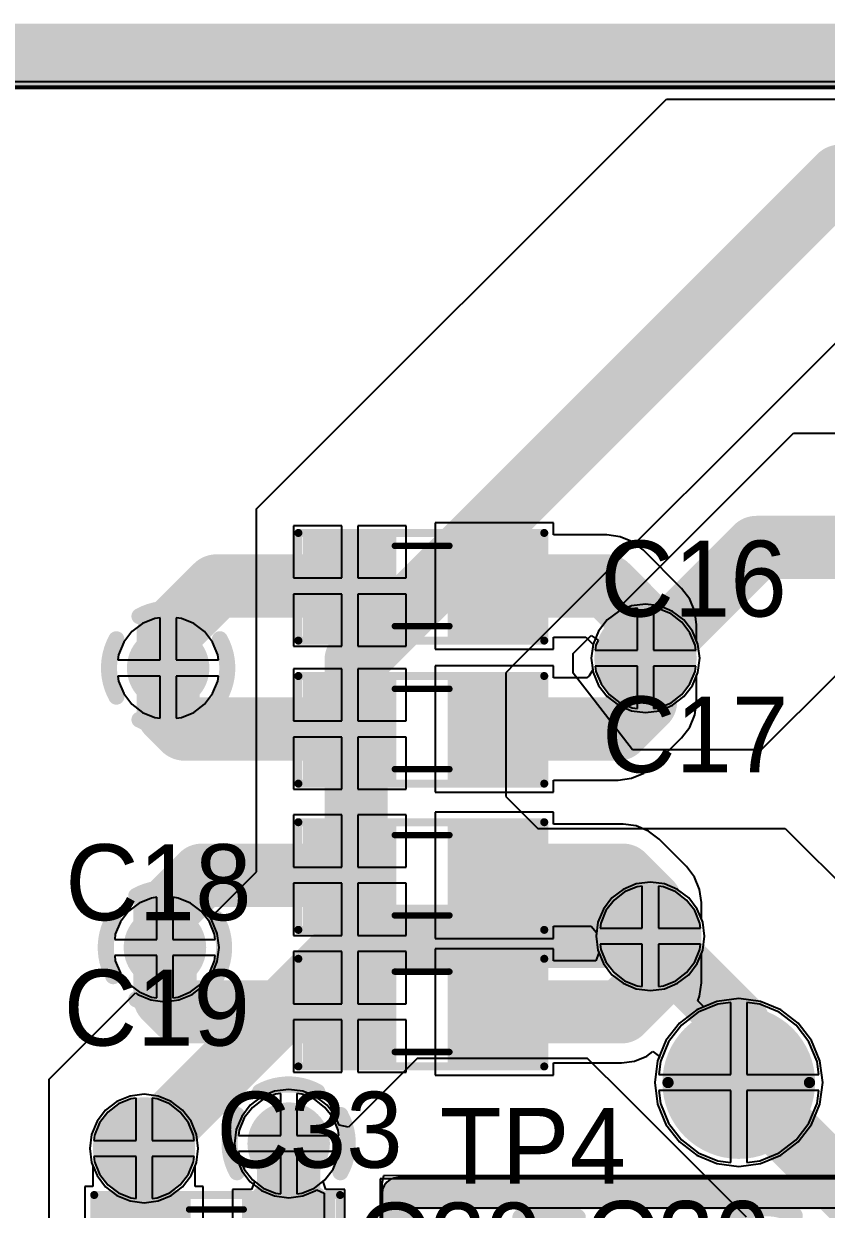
# Model space of a CAD drawing. Header units: millimetres. Extents: x -51 to 108, y 36 to 112.
# Drawn here: x 47.1 to 59.78, y 73.13 to 91.87 of the extents above; entities that cross this region are included whole.
import ezdxf

# ---------------------------------------------------------------- set-up
doc = ezdxf.new("R2010")
doc.units = ezdxf.units.MM
for name, color, linetype in [('BottomLayer', 5, 'Continuous'), ('BottomSolder', 6, 'Continuous'), ('InternalPlane1', 76, 'Continuous'), ('MidLayer1', 16, 'Continuous'), ('PadHoleLayer', 156, 'Continuous'), ('TopLayer', 1, 'Continuous'), ('TopOverlay', 2, 'Continuous'), ('TopSolder', 216, 'Continuous'), ('ViaHoleLayer', 16, 'Continuous')]:
    doc.layers.add(name, color=color, linetype=linetype)

# ---------------------------------------------------------------- blocks, each defined once
blk = doc.blocks.new('SM_0805_16')
at = {"layer": 'TopLayer'}
for points in [[(-1.778, -0.6985), (-0.508, -0.6985), (-1.778, 0.6985), (-0.508, 0.6985)], [(0.508, -0.6985), (1.778, -0.6985), (0.508, 0.6985), (1.778, 0.6985)]]:
    blk.add_solid(points, dxfattribs=at)
at = {"layer": 'TopOverlay'}
for points, const_width in [([(-1.9558, 0.8382), (1.9304, 0.8382)], 0.127), ([(-1.9558, -0.8636), (-1.9558, 0.8382)], 0.127), ([(1.9304, -0.8636), (1.9304, 0.8382)], 0.127), ([(-0.4318, 0.635), (0.4318, 0.635)], 0.1016), ([(-0.4318, -0.635), (0.4318, -0.635)], 0.1016), ([(-1.9558, -0.8636), (1.9304, -0.8636)], 0.127)]:
    blk.add_lwpolyline(points, dxfattribs=dict(at, const_width=const_width))
for points, const_width in [([(-1.98755, 0.8382, 1), (-1.92405, 0.8382, 1)], 0.0635), ([(-1.98755, 0.8382, 1), (-1.92405, 0.8382, 1)], 0.0635), ([(1.89865, 0.8382, 1), (1.96215, 0.8382, 1)], 0.0635), ([(1.89865, 0.8382, 1), (1.96215, 0.8382, 1)], 0.0635), ([(-0.4572, 0.635, 1), (-0.4064, 0.635, 1)], 0.0508), ([(0.4064, 0.635, 1), (0.4572, 0.635, 1)], 0.0508), ([(-0.4572, -0.635, 1), (-0.4064, -0.635, 1)], 0.0508), ([(0.4064, -0.635, 1), (0.4572, -0.635, 1)], 0.0508), ([(-1.98755, -0.8636, 1), (-1.92405, -0.8636, 1)], 0.0635), ([(-1.98755, -0.8636, 1), (-1.92405, -0.8636, 1)], 0.0635), ([(1.89865, -0.8636, 1), (1.96215, -0.8636, 1)], 0.0635), ([(1.89865, -0.8636, 1), (1.96215, -0.8636, 1)], 0.0635)]:
    blk.add_lwpolyline(points, format="xyb", close=True, dxfattribs=dict(at, const_width=const_width))
at = {"layer": 'TopSolder'}
for points in [[(-1.8796, -0.8001), (-0.4064, -0.8001), (-1.8796, 0.8001), (-0.4064, 0.8001)], [(0.4064, -0.8001), (1.8796, -0.8001), (0.4064, 0.8001), (1.8796, 0.8001)]]:
    blk.add_solid(points, dxfattribs=at)
blk = doc.blocks.new('SM_0805_17')
at = {"layer": 'TopLayer'}
for points in [[(-1.778, -0.6985), (-0.508, -0.6985), (-1.778, 0.6985), (-0.508, 0.6985)], [(0.508, -0.6985), (1.778, -0.6985), (0.508, 0.6985), (1.778, 0.6985)]]:
    blk.add_solid(points, dxfattribs=at)
at = {"layer": 'TopOverlay'}
for points, const_width in [([(-1.9558, 0.8382), (1.9304, 0.8382)], 0.127), ([(-1.9558, -0.8636), (-1.9558, 0.8382)], 0.127), ([(1.9304, -0.8636), (1.9304, 0.8382)], 0.127), ([(-0.4318, 0.635), (0.4318, 0.635)], 0.1016), ([(-0.4318, -0.635), (0.4318, -0.635)], 0.1016), ([(-1.9558, -0.8636), (1.9304, -0.8636)], 0.127)]:
    blk.add_lwpolyline(points, dxfattribs=dict(at, const_width=const_width))
for points, const_width in [([(-1.98755, 0.8382, 1), (-1.92405, 0.8382, 1)], 0.0635), ([(-1.98755, 0.8382, 1), (-1.92405, 0.8382, 1)], 0.0635), ([(1.89865, 0.8382, 1), (1.96215, 0.8382, 1)], 0.0635), ([(1.89865, 0.8382, 1), (1.96215, 0.8382, 1)], 0.0635), ([(-0.4572, 0.635, 1), (-0.4064, 0.635, 1)], 0.0508), ([(0.4064, 0.635, 1), (0.4572, 0.635, 1)], 0.0508), ([(-0.4572, -0.635, 1), (-0.4064, -0.635, 1)], 0.0508), ([(0.4064, -0.635, 1), (0.4572, -0.635, 1)], 0.0508), ([(-1.98755, -0.8636, 1), (-1.92405, -0.8636, 1)], 0.0635), ([(-1.98755, -0.8636, 1), (-1.92405, -0.8636, 1)], 0.0635), ([(1.89865, -0.8636, 1), (1.96215, -0.8636, 1)], 0.0635), ([(1.89865, -0.8636, 1), (1.96215, -0.8636, 1)], 0.0635)]:
    blk.add_lwpolyline(points, format="xyb", close=True, dxfattribs=dict(at, const_width=const_width))
at = {"layer": 'TopSolder'}
for points in [[(-1.8796, -0.8001), (-0.4064, -0.8001), (-1.8796, 0.8001), (-0.4064, 0.8001)], [(0.4064, -0.8001), (1.8796, -0.8001), (0.4064, 0.8001), (1.8796, 0.8001)]]:
    blk.add_solid(points, dxfattribs=at)
blk = doc.blocks.new('SM_0805_18')
at = {"layer": 'TopLayer'}
for points in [[(-1.778, -0.6985), (-0.508, -0.6985), (-1.778, 0.6985), (-0.508, 0.6985)], [(0.508, -0.6985), (1.778, -0.6985), (0.508, 0.6985), (1.778, 0.6985)]]:
    blk.add_solid(points, dxfattribs=at)
at = {"layer": 'TopOverlay'}
for points, const_width in [([(-1.9558, 0.8382), (1.9304, 0.8382)], 0.127), ([(-1.9558, -0.8636), (-1.9558, 0.8382)], 0.127), ([(1.9304, -0.8636), (1.9304, 0.8382)], 0.127), ([(-0.4318, 0.635), (0.4318, 0.635)], 0.1016), ([(-0.4318, -0.635), (0.4318, -0.635)], 0.1016), ([(-1.9558, -0.8636), (1.9304, -0.8636)], 0.127)]:
    blk.add_lwpolyline(points, dxfattribs=dict(at, const_width=const_width))
for points, const_width in [([(-1.98755, 0.8382, 1), (-1.92405, 0.8382, 1)], 0.0635), ([(-1.98755, 0.8382, 1), (-1.92405, 0.8382, 1)], 0.0635), ([(1.89865, 0.8382, 1), (1.96215, 0.8382, 1)], 0.0635), ([(1.89865, 0.8382, 1), (1.96215, 0.8382, 1)], 0.0635), ([(-0.4572, 0.635, 1), (-0.4064, 0.635, 1)], 0.0508), ([(0.4064, 0.635, 1), (0.4572, 0.635, 1)], 0.0508), ([(-0.4572, -0.635, 1), (-0.4064, -0.635, 1)], 0.0508), ([(0.4064, -0.635, 1), (0.4572, -0.635, 1)], 0.0508), ([(-1.98755, -0.8636, 1), (-1.92405, -0.8636, 1)], 0.0635), ([(-1.98755, -0.8636, 1), (-1.92405, -0.8636, 1)], 0.0635), ([(1.89865, -0.8636, 1), (1.96215, -0.8636, 1)], 0.0635), ([(1.89865, -0.8636, 1), (1.96215, -0.8636, 1)], 0.0635)]:
    blk.add_lwpolyline(points, format="xyb", close=True, dxfattribs=dict(at, const_width=const_width))
at = {"layer": 'TopSolder'}
for points in [[(-1.8796, -0.8001), (-0.4064, -0.8001), (-1.8796, 0.8001), (-0.4064, 0.8001)], [(0.4064, -0.8001), (1.8796, -0.8001), (0.4064, 0.8001), (1.8796, 0.8001)]]:
    blk.add_solid(points, dxfattribs=at)
blk = doc.blocks.new('SM_0805_19')
at = {"layer": 'TopLayer'}
for points in [[(-1.778, -0.6985), (-0.508, -0.6985), (-1.778, 0.6985), (-0.508, 0.6985)], [(0.508, -0.6985), (1.778, -0.6985), (0.508, 0.6985), (1.778, 0.6985)]]:
    blk.add_solid(points, dxfattribs=at)
at = {"layer": 'TopOverlay'}
for points, const_width in [([(-1.9558, 0.8382), (1.9304, 0.8382)], 0.127), ([(-1.9558, -0.8636), (-1.9558, 0.8382)], 0.127), ([(1.9304, -0.8636), (1.9304, 0.8382)], 0.127), ([(-0.4318, 0.635), (0.4318, 0.635)], 0.1016), ([(-0.4318, -0.635), (0.4318, -0.635)], 0.1016), ([(-1.9558, -0.8636), (1.9304, -0.8636)], 0.127)]:
    blk.add_lwpolyline(points, dxfattribs=dict(at, const_width=const_width))
for points, const_width in [([(-1.98755, 0.8382, 1), (-1.92405, 0.8382, 1)], 0.0635), ([(-1.98755, 0.8382, 1), (-1.92405, 0.8382, 1)], 0.0635), ([(1.89865, 0.8382, 1), (1.96215, 0.8382, 1)], 0.0635), ([(1.89865, 0.8382, 1), (1.96215, 0.8382, 1)], 0.0635), ([(-0.4572, 0.635, 1), (-0.4064, 0.635, 1)], 0.0508), ([(0.4064, 0.635, 1), (0.4572, 0.635, 1)], 0.0508), ([(-0.4572, -0.635, 1), (-0.4064, -0.635, 1)], 0.0508), ([(0.4064, -0.635, 1), (0.4572, -0.635, 1)], 0.0508), ([(-1.98755, -0.8636, 1), (-1.92405, -0.8636, 1)], 0.0635), ([(-1.98755, -0.8636, 1), (-1.92405, -0.8636, 1)], 0.0635), ([(1.89865, -0.8636, 1), (1.96215, -0.8636, 1)], 0.0635), ([(1.89865, -0.8636, 1), (1.96215, -0.8636, 1)], 0.0635)]:
    blk.add_lwpolyline(points, format="xyb", close=True, dxfattribs=dict(at, const_width=const_width))
at = {"layer": 'TopSolder'}
for points in [[(-1.8796, -0.8001), (-0.4064, -0.8001), (-1.8796, 0.8001), (-0.4064, 0.8001)], [(0.4064, -0.8001), (1.8796, -0.8001), (0.4064, 0.8001), (1.8796, 0.8001)]]:
    blk.add_solid(points, dxfattribs=at)
blk = doc.blocks.new('SM_0805_33')
at = {"layer": 'TopLayer'}
for points in [[(-1.778, -0.6985), (-0.508, -0.6985), (-1.778, 0.6985), (-0.508, 0.6985)], [(0.508, -0.6985), (1.778, -0.6985), (0.508, 0.6985), (1.778, 0.6985)]]:
    blk.add_solid(points, dxfattribs=at)
at = {"layer": 'TopOverlay'}
for points, const_width in [([(1.9304, 0.8382), (-1.9558, 0.8382)], 0.127), ([(-1.9558, 0.8382), (-1.9558, -0.8636)], 0.127), ([(1.9304, 0.8382), (1.9304, -0.8636)], 0.127), ([(0.4318, 0.635), (-0.4318, 0.635)], 0.1016), ([(0.4318, -0.635), (-0.4318, -0.635)], 0.1016), ([(1.9304, -0.8636), (-1.9558, -0.8636)], 0.127)]:
    blk.add_lwpolyline(points, dxfattribs=dict(at, const_width=const_width))
for points, const_width in [([(-1.98755, 0.8382, 1), (-1.92405, 0.8382, 1)], 0.0635), ([(-1.98755, 0.8382, 1), (-1.92405, 0.8382, 1)], 0.0635), ([(1.89865, 0.8382, 1), (1.96215, 0.8382, 1)], 0.0635), ([(1.89865, 0.8382, 1), (1.96215, 0.8382, 1)], 0.0635), ([(-0.4572, 0.635, 1), (-0.4064, 0.635, 1)], 0.0508), ([(0.4064, 0.635, 1), (0.4572, 0.635, 1)], 0.0508), ([(-0.4572, -0.635, 1), (-0.4064, -0.635, 1)], 0.0508), ([(0.4064, -0.635, 1), (0.4572, -0.635, 1)], 0.0508), ([(-1.98755, -0.8636, 1), (-1.92405, -0.8636, 1)], 0.0635), ([(-1.98755, -0.8636, 1), (-1.92405, -0.8636, 1)], 0.0635), ([(1.89865, -0.8636, 1), (1.96215, -0.8636, 1)], 0.0635), ([(1.89865, -0.8636, 1), (1.96215, -0.8636, 1)], 0.0635)]:
    blk.add_lwpolyline(points, format="xyb", close=True, dxfattribs=dict(at, const_width=const_width))
at = {"layer": 'TopSolder'}
for points in [[(-1.8796, -0.8001), (-0.4064, -0.8001), (-1.8796, 0.8001), (-0.4064, 0.8001)], [(0.4064, -0.8001), (1.8796, -0.8001), (0.4064, 0.8001), (1.8796, 0.8001)]]:
    blk.add_solid(points, dxfattribs=at)
blk = doc.blocks.new('TP1_97')
at = {"layer": 'BottomLayer', "const_width": 1.016}
blk.add_lwpolyline([(-0.508, 0, 1), (0.508, 0, 1)], format="xyb", close=True, dxfattribs=at)
at = {"layer": 'BottomSolder', "const_width": 1.118}
blk.add_lwpolyline([(-0.559, 0, 1), (0.559, 0, 1)], format="xyb", close=True, dxfattribs=at)
at = {"layer": 'InternalPlane1', "const_width": 0.952}
blk.add_lwpolyline([(-0.476, 0, 1), (0.476, 0, 1)], format="xyb", close=True, dxfattribs=at)
at = {"layer": 'MidLayer1', "const_width": 1.016}
blk.add_lwpolyline([(-0.508, 0, 1), (0.508, 0, 1)], format="xyb", close=True, dxfattribs=at)
at = {"layer": 'PadHoleLayer', "const_width": 0.445}
blk.add_lwpolyline([(-0.222, 0, 1), (0.222, 0, 1)], format="xyb", close=True, dxfattribs=at)
at = {"layer": 'TopLayer', "const_width": 1.016}
blk.add_lwpolyline([(-0.508, 0, 1), (0.508, 0, 1)], format="xyb", close=True, dxfattribs=at)
at = {"layer": 'TopOverlay'}
for points, const_width in [([(1.118, 0, 1), (-1.118, 0, 1)], 0.178), ([(-1.162, 0, 1), (-1.073, 0, 1)], 0.0889), ([(1.073, 0, 1), (1.162, 0, 1)], 0.0889)]:
    blk.add_lwpolyline(points, format="xyb", close=True, dxfattribs=dict(at, const_width=const_width))
at = {"layer": 'TopSolder', "const_width": 1.118}
blk.add_lwpolyline([(-0.559, 0, 1), (0.559, 0, 1)], format="xyb", close=True, dxfattribs=at)

msp = doc.modelspace()

# ---------------------------------------------------------------- linework, layer by layer
at = {"layer": 'BottomLayer'}
for p, q in [((41.363, 90.957), (103.77, 90.957)), ((56.7, 82.667), (56.493, 82.581)), ((56.921, 82.696), (56.7, 82.667)), ((57.143, 82.667), (56.921, 82.696)), ((57.35, 82.581), (57.143, 82.667)), ((49.168, 82.47), (48.972, 82.389)), ((49.251, 82.481), (49.168, 82.47)), ((49.251, 81.813), (49.251, 82.481)), ((49.587, 82.47), (49.505, 82.481)), ((49.505, 82.481), (49.505, 81.813)), ((49.783, 82.389), (49.587, 82.47)), ((56.493, 82.581), (56.315, 82.445)), ((57.528, 82.445), (57.35, 82.581)), ((48.972, 82.389), (48.804, 82.26)), ((49.951, 82.26), (49.783, 82.389)), ((56.315, 82.445), (56.179, 82.267)), ((57.664, 82.267), (57.528, 82.445)), ((48.675, 82.092), (48.594, 81.896)), ((48.804, 82.26), (48.675, 82.092)), ((50.08, 82.092), (49.951, 82.26)), ((50.161, 81.896), (50.08, 82.092)), ((56.179, 82.267), (56.093, 82.061)), ((57.75, 82.061), (57.664, 82.267)), ((48.594, 81.896), (48.583, 81.813)), ((50.172, 81.813), (50.161, 81.896)), ((56.093, 82.061), (56.064, 81.839)), ((57.779, 81.839), (57.75, 82.061)), ((48.583, 81.813), (49.251, 81.813)), ((49.505, 81.813), (50.172, 81.813)), ((56.064, 81.839), (56.093, 81.617)), ((57.75, 81.617), (57.779, 81.839)), ((49.251, 81.559), (48.583, 81.559)), ((48.583, 81.559), (48.594, 81.477)), ((49.251, 80.892), (49.251, 81.559)), ((50.172, 81.559), (49.505, 81.559)), ((49.505, 81.559), (49.505, 80.892)), ((50.161, 81.477), (50.172, 81.559)), ((56.093, 81.617), (56.179, 81.41)), ((57.664, 81.41), (57.75, 81.617)), ((48.594, 81.477), (48.675, 81.281)), ((50.08, 81.281), (50.161, 81.477)), ((56.179, 81.41), (56.315, 81.233)), ((57.528, 81.233), (57.664, 81.41)), ((48.675, 81.281), (48.804, 81.113)), ((49.951, 81.113), (50.08, 81.281)), ((56.315, 81.233), (56.493, 81.096)), ((57.35, 81.096), (57.528, 81.233)), ((48.804, 81.113), (48.972, 80.984)), ((48.972, 80.984), (49.168, 80.903)), ((49.587, 80.903), (49.783, 80.984)), ((49.783, 80.984), (49.951, 81.113)), ((56.493, 81.096), (56.7, 81.011)), ((56.7, 81.011), (56.921, 80.981)), ((56.921, 80.981), (57.143, 81.011)), ((57.143, 81.011), (57.35, 81.096)), ((49.168, 80.903), (49.251, 80.892)), ((49.505, 80.892), (49.587, 80.903)), ((56.569, 78.187), (56.391, 78.051)), ((56.776, 78.273), (56.569, 78.187)), ((56.998, 78.302), (56.776, 78.273)), ((57.219, 78.273), (56.998, 78.302)), ((57.426, 78.187), (57.219, 78.273)), ((57.604, 78.051), (57.426, 78.187)), ((48.921, 77.969), (48.753, 77.84)), ((49.117, 78.05), (48.921, 77.969)), ((49.2, 78.061), (49.117, 78.05)), ((49.2, 77.394), (49.2, 78.061)), ((49.537, 78.05), (49.454, 78.061)), ((49.454, 78.061), (49.454, 77.394)), ((49.732, 77.969), (49.537, 78.05)), ((49.9, 77.84), (49.732, 77.969)), ((56.391, 78.051), (56.255, 77.873)), ((57.74, 77.873), (57.604, 78.051)), ((48.753, 77.84), (48.625, 77.672)), ((50.029, 77.672), (49.9, 77.84)), ((56.255, 77.873), (56.169, 77.666)), ((57.826, 77.666), (57.74, 77.873)), ((48.625, 77.672), (48.543, 77.477)), ((50.11, 77.477), (50.029, 77.672)), ((56.169, 77.666), (56.14, 77.445)), ((57.855, 77.445), (57.826, 77.666)), ((48.543, 77.477), (48.533, 77.394)), ((50.121, 77.394), (50.11, 77.477)), ((56.14, 77.445), (56.169, 77.223)), ((57.826, 77.223), (57.855, 77.445)), ((48.533, 77.394), (49.2, 77.394)), ((49.454, 77.394), (50.121, 77.394)), ((56.169, 77.223), (56.255, 77.016)), ((57.74, 77.016), (57.826, 77.223)), ((49.2, 77.14), (48.533, 77.14)), ((48.533, 77.14), (48.543, 77.057)), ((48.543, 77.057), (48.625, 76.861)), ((49.2, 76.473), (49.2, 77.14)), ((50.121, 77.14), (49.454, 77.14)), ((49.454, 77.14), (49.454, 76.473)), ((50.029, 76.861), (50.11, 77.057)), ((50.11, 77.057), (50.121, 77.14)), ((48.625, 76.861), (48.753, 76.693)), ((49.9, 76.693), (50.029, 76.861)), ((56.255, 77.016), (56.391, 76.838)), ((56.391, 76.838), (56.569, 76.702)), ((57.426, 76.702), (57.604, 76.838)), ((57.604, 76.838), (57.74, 77.016)), ((48.753, 76.693), (48.921, 76.565)), ((49.732, 76.565), (49.9, 76.693)), ((56.569, 76.702), (56.776, 76.616)), ((57.219, 76.616), (57.426, 76.702)), ((48.921, 76.565), (49.117, 76.483)), ((49.117, 76.483), (49.2, 76.473)), ((49.454, 76.473), (49.537, 76.483)), ((49.537, 76.483), (49.732, 76.565)), ((56.776, 76.616), (56.998, 76.587)), ((56.998, 76.587), (57.219, 76.616)), ((58.395, 76.461), (58.051, 76.415)), ((58.738, 76.415), (58.395, 76.461)), ((57.731, 76.283), (57.456, 76.072)), ((58.051, 76.415), (57.731, 76.283)), ((59.058, 76.283), (58.738, 76.415)), ((59.333, 76.072), (59.058, 76.283)), ((57.456, 76.072), (57.245, 75.797)), ((59.544, 75.797), (59.333, 76.072)), ((57.245, 75.797), (57.112, 75.477)), ((59.677, 75.477), (59.544, 75.797)), ((57.112, 75.477), (57.067, 75.133)), ((59.722, 75.133), (59.677, 75.477)), ((51.156, 74.962), (51.073, 74.951)), ((51.156, 74.295), (51.156, 74.962)), ((51.492, 74.951), (51.41, 74.962)), ((51.41, 74.962), (51.41, 74.295)), ((57.067, 75.133), (57.112, 74.79)), ((59.677, 74.79), (59.722, 75.133)), ((48.568, 74.834), (48.39, 74.698)), ((48.775, 74.92), (48.568, 74.834)), ((48.997, 74.949), (48.775, 74.92)), ((49.218, 74.92), (48.997, 74.949)), ((49.425, 74.834), (49.218, 74.92)), ((49.603, 74.698), (49.425, 74.834)), ((50.877, 74.87), (50.709, 74.741)), ((51.073, 74.951), (50.877, 74.87)), ((51.688, 74.87), (51.492, 74.951)), ((51.856, 74.741), (51.688, 74.87)), ((57.112, 74.79), (57.245, 74.47)), ((59.544, 74.47), (59.677, 74.79)), ((48.39, 74.698), (48.254, 74.52)), ((49.739, 74.52), (49.603, 74.698)), ((50.709, 74.741), (50.58, 74.573)), ((51.985, 74.573), (51.856, 74.741)), ((48.254, 74.52), (48.168, 74.314)), ((49.825, 74.314), (49.739, 74.52)), ((50.58, 74.573), (50.499, 74.378)), ((52.066, 74.378), (51.985, 74.573)), ((57.245, 74.47), (57.456, 74.195)), ((59.333, 74.195), (59.544, 74.47)), ((48.168, 74.314), (48.139, 74.092)), ((49.854, 74.092), (49.825, 74.314)), ((50.499, 74.378), (50.488, 74.295)), ((50.488, 74.295), (51.156, 74.295)), ((51.41, 74.295), (52.077, 74.295)), ((52.077, 74.295), (52.066, 74.378)), ((48.139, 74.092), (48.168, 73.87)), ((49.825, 73.87), (49.854, 74.092)), ((51.156, 74.041), (50.488, 74.041)), ((50.488, 74.041), (50.499, 73.958)), ((51.156, 73.374), (51.156, 74.041)), ((52.077, 74.041), (51.41, 74.041)), ((51.41, 74.041), (51.41, 73.374)), ((52.066, 73.958), (52.077, 74.041)), ((57.456, 74.195), (57.731, 73.984)), ((59.058, 73.984), (59.333, 74.195)), ((48.168, 73.87), (48.254, 73.663)), ((49.739, 73.663), (49.825, 73.87)), ((50.499, 73.958), (50.58, 73.763)), ((51.985, 73.763), (52.066, 73.958)), ((57.731, 73.984), (58.051, 73.851)), ((58.051, 73.851), (58.395, 73.806)), ((58.395, 73.806), (58.738, 73.851)), ((58.738, 73.851), (59.058, 73.984)), ((48.254, 73.663), (48.39, 73.486)), ((49.603, 73.486), (49.739, 73.663)), ((50.58, 73.763), (50.709, 73.595)), ((51.856, 73.595), (51.985, 73.763)), ((48.39, 73.486), (48.568, 73.349)), ((49.425, 73.349), (49.603, 73.486)), ((50.709, 73.595), (50.877, 73.466)), ((50.877, 73.466), (51.073, 73.385)), ((51.492, 73.385), (51.688, 73.466)), ((51.688, 73.466), (51.856, 73.595)), ((84.049, 73.609), (52.73, 73.609)), ((52.73, 73.609), (52.73, 71.335)), ((48.568, 73.349), (48.775, 73.264)), ((49.218, 73.264), (49.425, 73.349)), ((51.073, 73.385), (51.156, 73.374)), ((51.41, 73.374), (51.492, 73.385)), ((48.775, 73.264), (48.997, 73.234)), ((48.997, 73.234), (49.218, 73.264)), ((53.238, 73.127), (53.264, 73.152)), ((53.264, 73.152), (66.904, 73.152))]:
    msp.add_line(p, q, dxfattribs=at)
at = {"layer": 'BottomLayer', "const_width": 0.55}
for points in [[(56.646, 81.839, 1), (57.196, 81.839, 1)], [(49.103, 81.686, 1), (49.653, 81.686, 1)], [(56.723, 77.445, 1), (57.273, 77.445, 1)], [(49.052, 77.267, 1), (49.602, 77.267, 1)], [(48.722, 74.092, 1), (49.272, 74.092, 1)], [(51.008, 74.168, 1), (51.558, 74.168, 1)]]:
    msp.add_lwpolyline(points, format="xyb", close=True, dxfattribs=at)
at = {"layer": 'BottomSolder', "const_width": 0.652}
for points in [[(56.596, 81.839, 1), (57.247, 81.839, 1)], [(49.052, 81.686, 1), (49.703, 81.686, 1)], [(56.672, 77.445, 1), (57.323, 77.445, 1)], [(49.001, 77.267, 1), (49.653, 77.267, 1)], [(50.957, 74.168, 1), (51.608, 74.168, 1)], [(48.671, 74.092, 1), (49.322, 74.092, 1)]]:
    msp.add_lwpolyline(points, format="xyb", close=True, dxfattribs=at)
at = {"layer": 'InternalPlane1'}
for p, q in [((36.271, 90.851), (102.304, 90.851)), ((52.791, 73.507), (52.766, 73.446)), ((52.831, 73.559), (52.791, 73.507)), ((52.884, 73.599), (52.831, 73.559)), ((52.945, 73.624), (52.884, 73.599)), ((53.01, 73.633), (52.945, 73.624)), ((83.82, 73.633), (53.01, 73.633)), ((52.766, 73.446), (52.758, 73.381)), ((52.758, 73.381), (52.758, 71.22))]:
    msp.add_line(p, q, dxfattribs=at)
for points, const_width in [([(36.195, 91.362), (102.304, 91.362)], 1.016), ([(53.01, 73.381), (67.183, 73.381)], 0.5), ([(53.01, 70.968), (53.01, 73.381)], 0.5), ([(55.88, 73.381), (67.183, 73.381)], 0.5)]:
    msp.add_lwpolyline(points, dxfattribs=dict(at, const_width=const_width))
at = {"layer": 'InternalPlane1', "const_width": 0.254}
for points in [[(48.924, 82.504, -0.258618), (49.831, 82.504)], [(48.56, 81.233, -0.258618), (48.56, 82.14)], [(50.195, 82.14, -0.258618), (50.195, 81.233)], [(49.831, 80.869, -0.258618), (48.924, 80.869)], [(48.874, 78.085, -0.258618), (49.78, 78.085)], [(48.509, 76.814, -0.258618), (48.509, 77.72)], [(50.145, 77.72, -0.258618), (50.145, 76.814)], [(49.78, 76.449, -0.258618), (48.874, 76.449)], [(50.829, 74.986, -0.258618), (51.736, 74.986)], [(50.465, 73.715, -0.258618), (50.465, 74.621)], [(52.1, 74.621, -0.258618), (52.1, 73.715)], [(51.736, 73.35, -0.258618), (50.829, 73.35)], [(54.944, 73.005, -0.258618), (55.851, 73.005)], [(58.373, 73.03, -0.258618), (59.28, 73.03)]]:
    msp.add_lwpolyline(points, format="xyb", dxfattribs=at)
at = {"layer": 'InternalPlane1'}
for points, const_width in [([(56.517, 81.839, 1), (57.325, 81.839, 1)], 0.808), ([(48.861, 82.504, 1), (48.988, 82.504, 1)], 0.127), ([(49.767, 82.504, 1), (49.894, 82.504, 1)], 0.127), ([(48.496, 82.14, 1), (48.623, 82.14, 1)], 0.127), ([(50.132, 82.14, 1), (50.259, 82.14, 1)], 0.127), ([(48.496, 81.233, 1), (48.623, 81.233, 1)], 0.127), ([(50.132, 81.233, 1), (50.259, 81.233, 1)], 0.127), ([(48.861, 80.869, 1), (48.988, 80.869, 1)], 0.127), ([(49.767, 80.869, 1), (49.894, 80.869, 1)], 0.127), ([(48.81, 78.085, 1), (48.937, 78.085, 1)], 0.127), ([(49.717, 78.085, 1), (49.844, 78.085, 1)], 0.127), ([(56.594, 77.445, 1), (57.402, 77.445, 1)], 0.808), ([(48.446, 77.72, 1), (48.573, 77.72, 1)], 0.127), ([(50.081, 77.72, 1), (50.208, 77.72, 1)], 0.127), ([(48.446, 76.814, 1), (48.573, 76.814, 1)], 0.127), ([(50.081, 76.814, 1), (50.208, 76.814, 1)], 0.127), ([(48.81, 76.449, 1), (48.937, 76.449, 1)], 0.127), ([(49.717, 76.449, 1), (49.844, 76.449, 1)], 0.127), ([(50.766, 74.986, 1), (50.893, 74.986, 1)], 0.127), ([(51.672, 74.986, 1), (51.799, 74.986, 1)], 0.127), ([(48.593, 74.092, 1), (49.401, 74.092, 1)], 0.808), ([(50.401, 74.621, 1), (50.528, 74.621, 1)], 0.127), ([(52.037, 74.621, 1), (52.164, 74.621, 1)], 0.127), ([(50.401, 73.715, 1), (50.528, 73.715, 1)], 0.127), ([(52.037, 73.715, 1), (52.164, 73.715, 1)], 0.127), ([(50.766, 73.35, 1), (50.893, 73.35, 1)], 0.127), ([(51.672, 73.35, 1), (51.799, 73.35, 1)], 0.127), ([(52.885, 73.381, 1), (53.135, 73.381, 1)], 0.25), ([(52.885, 73.381, 1), (53.135, 73.381, 1)], 0.25), ([(55.755, 73.381, 1), (56.005, 73.381, 1)], 0.25), ([(54.881, 73.005, 1), (55.008, 73.005, 1)], 0.127), ([(55.787, 73.005, 1), (55.914, 73.005, 1)], 0.127), ([(58.31, 73.03, 1), (58.437, 73.03, 1)], 0.127), ([(59.216, 73.03, 1), (59.343, 73.03, 1)], 0.127)]:
    msp.add_lwpolyline(points, format="xyb", close=True, dxfattribs=dict(at, const_width=const_width))
at = {"layer": 'MidLayer1'}
for p, q in [((50.775, 84.201), (57.252, 90.678)), ((57.252, 90.678), (94.336, 90.678)), ((60.808, 87.706), (54.864, 81.763)), ((58.598, 84.734), (59.258, 85.395)), ((59.258, 85.395), (68.859, 85.395)), ((56.56, 82.697), (58.598, 84.734)), ((50.775, 78.461), (50.775, 84.201)), ((56.632, 82.589), (56.56, 82.697)), ((56.712, 82.622), (56.632, 82.589)), ((56.794, 82.633), (56.712, 82.622)), ((56.794, 81.966), (56.794, 82.633)), ((57.131, 82.622), (57.048, 82.633)), ((57.048, 82.633), (57.048, 81.966)), ((57.327, 82.541), (57.131, 82.622)), ((57.495, 82.412), (57.327, 82.541)), ((57.624, 82.244), (57.495, 82.412)), ((55.778, 81.915), (56.063, 82.2)), ((56.063, 82.2), (56.171, 82.128)), ((56.171, 82.128), (56.138, 82.049)), ((57.705, 82.049), (57.624, 82.244)), ((55.778, 81.605), (55.778, 81.915)), ((56.138, 82.049), (56.127, 81.966)), ((56.127, 81.966), (56.794, 81.966)), ((57.048, 81.966), (57.716, 81.966)), ((57.716, 81.966), (57.705, 82.049)), ((54.864, 81.763), (54.712, 81.61)), ((56.794, 81.712), (56.127, 81.712)), ((56.127, 81.712), (56.138, 81.629)), ((56.794, 81.045), (56.794, 81.712)), ((57.716, 81.712), (57.048, 81.712)), ((57.048, 81.712), (57.048, 81.045)), ((57.705, 81.629), (57.716, 81.712)), ((54.712, 81.61), (54.712, 79.654)), ((56.109, 81.178), (55.778, 81.605)), ((56.138, 81.629), (56.219, 81.433)), ((57.624, 81.433), (57.705, 81.629)), ((59.919, 81.559), (58.75, 80.391)), ((56.219, 81.433), (56.348, 81.265)), ((57.495, 81.265), (57.624, 81.433)), ((56.718, 80.391), (56.109, 81.178)), ((56.348, 81.265), (56.516, 81.137)), ((57.327, 81.137), (57.495, 81.265)), ((56.516, 81.137), (56.712, 81.055)), ((56.712, 81.055), (56.794, 81.045)), ((57.048, 81.045), (57.131, 81.055)), ((57.131, 81.055), (57.327, 81.137)), ((58.75, 80.391), (56.718, 80.391)), ((54.712, 79.654), (55.22, 79.146)), ((55.22, 79.146), (59.131, 79.146)), ((59.131, 79.146), (61.484, 76.793)), ((50.043, 77.729), (50.775, 78.461)), ((56.592, 78.147), (56.424, 78.018)), ((56.788, 78.228), (56.592, 78.147)), ((56.871, 78.239), (56.788, 78.228)), ((56.871, 77.572), (56.871, 78.239)), ((57.207, 78.228), (57.125, 78.239)), ((57.125, 78.239), (57.125, 77.572)), ((57.403, 78.147), (57.207, 78.228)), ((57.571, 78.018), (57.403, 78.147)), ((56.424, 78.018), (56.295, 77.85)), ((57.7, 77.85), (57.571, 78.018)), ((56.295, 77.85), (56.214, 77.654)), ((57.781, 77.654), (57.7, 77.85)), ((50.069, 77.695), (50.043, 77.729)), ((50.155, 77.489), (50.069, 77.695)), ((56.214, 77.654), (56.203, 77.572)), ((57.792, 77.572), (57.781, 77.654)), ((50.184, 77.267), (50.155, 77.489)), ((56.203, 77.572), (56.871, 77.572)), ((57.125, 77.572), (57.792, 77.572)), ((50.155, 77.045), (50.184, 77.267)), ((56.871, 77.318), (56.203, 77.318)), ((56.203, 77.318), (56.214, 77.235)), ((56.214, 77.235), (56.295, 77.039)), ((56.871, 76.65), (56.871, 77.318)), ((57.792, 77.318), (57.125, 77.318)), ((57.125, 77.318), (57.125, 76.65)), ((57.7, 77.039), (57.781, 77.235)), ((57.781, 77.235), (57.792, 77.318)), ((50.069, 76.838), (50.155, 77.045)), ((56.295, 77.039), (56.424, 76.871)), ((57.571, 76.871), (57.7, 77.039)), ((49.933, 76.661), (50.069, 76.838)), ((56.424, 76.871), (56.592, 76.742)), ((57.403, 76.742), (57.571, 76.871)), ((49.755, 76.524), (49.933, 76.661)), ((56.592, 76.742), (56.788, 76.661)), ((56.788, 76.661), (56.871, 76.65)), ((57.125, 76.65), (57.207, 76.661)), ((57.207, 76.661), (57.403, 76.742)), ((48.184, 75.87), (48.864, 76.55)), ((48.864, 76.55), (48.898, 76.524)), ((48.898, 76.524), (49.105, 76.439)), ((49.549, 76.439), (49.755, 76.524)), ((49.105, 76.439), (49.327, 76.409)), ((49.327, 76.409), (49.549, 76.439)), ((58.063, 76.371), (57.754, 76.243)), ((58.268, 76.397), (58.063, 76.371)), ((58.268, 75.26), (58.268, 76.397)), ((58.726, 76.371), (58.522, 76.397)), ((58.522, 76.397), (58.522, 75.26)), ((59.035, 76.243), (58.726, 76.371)), ((57.754, 76.243), (57.489, 76.039)), ((59.3, 76.039), (59.035, 76.243)), ((57.489, 76.039), (57.285, 75.774)), ((59.504, 75.774), (59.3, 76.039)), ((47.498, 75.184), (48.184, 75.87)), ((57.285, 75.774), (57.157, 75.465)), ((59.632, 75.465), (59.504, 75.774)), ((53.315, 75.514), (52.228, 74.428)), ((56.007, 75.514), (53.315, 75.514)), ((56.617, 74.905), (56.007, 75.514)), ((57.157, 75.465), (57.13, 75.26)), ((59.659, 75.26), (59.632, 75.465)), ((47.498, 71.73), (47.498, 75.184)), ((57.13, 75.26), (58.268, 75.26)), ((58.522, 75.26), (59.659, 75.26)), ((51.061, 74.996), (50.854, 74.91)), ((51.283, 75.025), (51.061, 74.996)), ((51.504, 74.996), (51.283, 75.025)), ((51.711, 74.91), (51.504, 74.996)), ((58.268, 75.006), (57.13, 75.006)), ((57.13, 75.006), (57.157, 74.802)), ((58.268, 73.869), (58.268, 75.006)), ((59.659, 75.006), (58.522, 75.006)), ((58.522, 75.006), (58.522, 73.869)), ((59.632, 74.802), (59.659, 75.006)), ((48.591, 74.794), (48.423, 74.665)), ((48.787, 74.875), (48.591, 74.794)), ((48.87, 74.886), (48.787, 74.875)), ((48.87, 74.219), (48.87, 74.886)), ((49.206, 74.875), (49.124, 74.886)), ((49.124, 74.886), (49.124, 74.219)), ((49.402, 74.794), (49.206, 74.875)), ((49.57, 74.665), (49.402, 74.794)), ((50.676, 74.774), (50.54, 74.597)), ((50.854, 74.91), (50.676, 74.774)), ((51.889, 74.774), (51.711, 74.91)), ((52.025, 74.597), (51.889, 74.774)), ((58.517, 73.004), (56.617, 74.905)), ((57.157, 74.802), (57.285, 74.493)), ((59.504, 74.493), (59.632, 74.802)), ((48.423, 74.665), (48.294, 74.497)), ((49.699, 74.497), (49.57, 74.665)), ((50.54, 74.597), (50.454, 74.39)), ((52.081, 74.461), (52.025, 74.597)), ((48.294, 74.497), (48.213, 74.302)), ((49.78, 74.302), (49.699, 74.497)), ((52.228, 74.428), (52.081, 74.461)), ((57.285, 74.493), (57.489, 74.227)), ((59.3, 74.227), (59.504, 74.493)), ((48.213, 74.302), (48.202, 74.219)), ((48.202, 74.219), (48.87, 74.219)), ((49.124, 74.219), (49.791, 74.219)), ((49.791, 74.219), (49.78, 74.302)), ((50.454, 74.39), (50.425, 74.168)), ((57.489, 74.227), (57.754, 74.024)), ((59.035, 74.024), (59.3, 74.227)), ((50.425, 74.168), (50.454, 73.946)), ((48.87, 73.965), (48.202, 73.965)), ((48.202, 73.965), (48.213, 73.882)), ((48.213, 73.882), (48.294, 73.686)), ((48.87, 73.298), (48.87, 73.965)), ((49.791, 73.965), (49.124, 73.965)), ((49.124, 73.965), (49.124, 73.298)), ((49.699, 73.686), (49.78, 73.882)), ((49.78, 73.882), (49.791, 73.965)), ((50.454, 73.946), (50.54, 73.739)), ((57.754, 74.024), (58.063, 73.896)), ((58.063, 73.896), (58.268, 73.869)), ((58.522, 73.869), (58.726, 73.896)), ((58.726, 73.896), (59.035, 74.024)), ((48.294, 73.686), (48.423, 73.518)), ((49.57, 73.518), (49.699, 73.686)), ((50.54, 73.739), (50.676, 73.562)), ((48.423, 73.518), (48.591, 73.39)), ((49.402, 73.39), (49.57, 73.518)), ((50.676, 73.562), (50.854, 73.426)), ((48.591, 73.39), (48.787, 73.308)), ((48.787, 73.308), (48.87, 73.298)), ((49.124, 73.298), (49.206, 73.308)), ((49.206, 73.308), (49.402, 73.39)), ((50.854, 73.426), (51.061, 73.34)), ((51.061, 73.34), (51.283, 73.311)), ((51.283, 73.311), (51.504, 73.34)), ((51.504, 73.34), (51.711, 73.426)), ((51.711, 73.426), (51.727, 73.438)), ((51.727, 73.438), (51.841, 73.382)), ((51.841, 73.382), (51.841, 72.314))]:
    msp.add_line(p, q, dxfattribs=at)
at = {"layer": 'MidLayer1', "const_width": 1}
for points in [[(52.349, 81.813), (59.995, 89.459)], [(59.995, 89.459), (92.837, 89.459)], [(56.921, 81.839), (58.674, 83.591)], [(58.674, 83.591), (67.818, 83.591)], [(52.349, 77.445), (52.349, 81.813)], [(48.997, 74.092), (52.349, 77.445)], [(52.349, 77.445), (56.998, 77.445)], [(56.998, 77.445), (58.395, 76.048)], [(58.395, 75.133), (58.395, 76.048)], [(58.395, 75.133), (61.519, 72.009)], [(48.997, 71.501), (48.997, 74.092)]]:
    msp.add_lwpolyline(points, dxfattribs=at)
at = {"layer": 'MidLayer1'}
for points, const_width in [([(59.745, 89.459, 1), (60.245, 89.459, 1)], 0.5), ([(59.745, 89.459, 1), (60.245, 89.459, 1)], 0.5), ([(58.424, 83.591, 1), (58.924, 83.591, 1)], 0.5), ([(58.424, 83.591, 1), (58.924, 83.591, 1)], 0.5), ([(52.099, 81.813, 1), (52.599, 81.813, 1)], 0.5), ([(52.099, 81.813, 1), (52.599, 81.813, 1)], 0.5), ([(56.646, 81.839, 1), (57.196, 81.839, 1)], 0.55), ([(56.671, 81.839, 1), (57.171, 81.839, 1)], 0.5), ([(49.103, 81.686, 1), (49.653, 81.686, 1)], 0.55), ([(56.723, 77.445, 1), (57.273, 77.445, 1)], 0.55), ([(49.052, 77.267, 1), (49.602, 77.267, 1)], 0.55), ([(52.099, 77.445, 1), (52.599, 77.445, 1)], 0.5), ([(52.099, 77.445, 1), (52.599, 77.445, 1)], 0.5), ([(52.099, 77.445, 1), (52.599, 77.445, 1)], 0.5), ([(56.748, 77.445, 1), (57.248, 77.445, 1)], 0.5), ([(56.748, 77.445, 1), (57.248, 77.445, 1)], 0.5), ([(58.145, 76.048, 1), (58.645, 76.048, 1)], 0.5), ([(58.145, 76.048, 1), (58.645, 76.048, 1)], 0.5), ([(58.145, 75.133, 1), (58.645, 75.133, 1)], 0.5), ([(58.145, 75.133, 1), (58.645, 75.133, 1)], 0.5), ([(48.722, 74.092, 1), (49.272, 74.092, 1)], 0.55), ([(48.747, 74.092, 1), (49.247, 74.092, 1)], 0.5), ([(48.747, 74.092, 1), (49.247, 74.092, 1)], 0.5), ([(51.008, 74.168, 1), (51.558, 74.168, 1)], 0.55)]:
    msp.add_lwpolyline(points, format="xyb", close=True, dxfattribs=dict(at, const_width=const_width))
at = {"layer": 'TopLayer'}
for p, q in [((41.68, 90.881), (68.91, 90.881)), ((55.469, 83.98), (53.599, 83.98)), ((53.599, 83.98), (53.599, 81.983)), ((55.469, 83.789), (55.469, 83.98)), ((52.121, 83.934), (51.359, 83.934)), ((51.359, 83.934), (51.359, 83.109)), ((52.121, 83.109), (52.121, 83.934)), ((53.137, 83.934), (52.375, 83.934)), ((52.375, 83.934), (52.375, 83.109)), ((53.137, 83.109), (53.137, 83.934)), ((56.312, 83.789), (55.469, 83.789)), ((56.521, 83.761), (56.312, 83.789)), ((56.715, 83.681), (56.521, 83.761)), ((56.882, 83.552), (56.715, 83.681)), ((57.492, 82.943), (56.882, 83.552)), ((51.359, 83.109), (52.121, 83.109)), ((52.375, 83.109), (53.137, 83.109)), ((52.121, 82.855), (51.359, 82.855)), ((51.359, 82.855), (51.359, 82.029)), ((52.121, 82.029), (52.121, 82.855)), ((53.137, 82.855), (52.375, 82.855)), ((52.375, 82.855), (52.375, 82.029)), ((53.137, 82.029), (53.137, 82.855)), ((57.62, 82.776), (57.492, 82.943)), ((57.701, 82.581), (57.62, 82.776)), ((49.168, 82.47), (48.972, 82.389)), ((49.251, 82.481), (49.168, 82.47)), ((49.251, 81.813), (49.251, 82.481)), ((49.587, 82.47), (49.505, 82.481)), ((49.505, 82.481), (49.505, 81.813)), ((49.783, 82.389), (49.587, 82.47)), ((57.728, 82.372), (57.701, 82.581)), ((48.972, 82.389), (48.804, 82.26)), ((49.951, 82.26), (49.783, 82.389)), ((57.728, 82.112), (57.728, 82.372)), ((48.675, 82.092), (48.594, 81.896)), ((48.804, 82.26), (48.675, 82.092)), ((50.08, 82.092), (49.951, 82.26)), ((50.161, 81.896), (50.08, 82.092)), ((55.469, 81.983), (55.469, 82.175)), ((55.469, 82.175), (55.978, 82.175)), ((55.978, 82.175), (56.093, 82.059)), ((57.75, 82.061), (57.728, 82.112)), ((48.594, 81.896), (48.583, 81.813)), ((50.172, 81.813), (50.161, 81.896)), ((51.359, 82.029), (52.121, 82.029)), ((52.375, 82.029), (53.137, 82.029)), ((53.599, 81.983), (55.469, 81.983)), ((56.093, 82.059), (56.064, 81.839)), ((57.779, 81.839), (57.75, 82.061)), ((48.583, 81.813), (49.251, 81.813)), ((49.505, 81.813), (50.172, 81.813)), ((55.469, 81.72), (53.599, 81.72)), ((53.599, 81.72), (53.599, 79.723)), ((55.469, 81.528), (55.469, 81.72)), ((56.064, 81.839), (56.088, 81.655)), ((57.75, 81.617), (57.779, 81.839)), ((49.251, 81.559), (48.583, 81.559)), ((48.583, 81.559), (48.594, 81.477)), ((49.251, 80.892), (49.251, 81.559)), ((50.172, 81.559), (49.505, 81.559)), ((49.505, 81.559), (49.505, 80.892)), ((50.161, 81.477), (50.172, 81.559)), ((52.121, 81.674), (51.359, 81.674)), ((51.359, 81.674), (51.359, 80.848)), ((52.121, 80.848), (52.121, 81.674)), ((53.137, 81.674), (52.375, 81.674)), ((52.375, 81.674), (52.375, 80.848)), ((53.137, 80.848), (53.137, 81.674)), ((55.993, 81.528), (55.469, 81.528)), ((56.029, 81.56), (55.993, 81.528)), ((56.088, 81.655), (56.029, 81.56)), ((57.728, 81.566), (57.75, 81.617)), ((57.728, 81.153), (57.728, 81.566)), ((48.594, 81.477), (48.675, 81.281)), ((50.08, 81.281), (50.161, 81.477)), ((48.675, 81.281), (48.804, 81.113)), ((49.951, 81.113), (50.08, 81.281)), ((57.701, 80.944), (57.728, 81.153)), ((48.804, 81.113), (48.972, 80.984)), ((48.972, 80.984), (49.168, 80.903)), ((49.587, 80.903), (49.783, 80.984)), ((49.783, 80.984), (49.951, 81.113)), ((49.168, 80.903), (49.251, 80.892)), ((49.505, 80.892), (49.587, 80.903)), ((51.359, 80.848), (52.121, 80.848)), ((52.375, 80.848), (53.137, 80.848)), ((57.62, 80.75), (57.701, 80.944)), ((52.121, 80.594), (51.359, 80.594)), ((51.359, 80.594), (51.359, 79.769)), ((52.121, 79.769), (52.121, 80.594)), ((53.137, 80.594), (52.375, 80.594)), ((52.375, 80.594), (52.375, 79.769)), ((53.137, 79.769), (53.137, 80.594)), ((57.492, 80.582), (57.62, 80.75)), ((57.06, 80.151), (57.492, 80.582)), ((56.698, 79.942), (56.893, 80.022)), ((56.893, 80.022), (57.06, 80.151)), ((55.469, 79.723), (55.469, 79.914)), ((55.469, 79.914), (56.49, 79.914)), ((56.49, 79.914), (56.698, 79.942)), ((51.359, 79.769), (52.121, 79.769)), ((52.375, 79.769), (53.137, 79.769)), ((53.599, 79.723), (55.469, 79.723)), ((52.121, 79.362), (51.359, 79.362)), ((51.359, 79.362), (51.359, 78.537)), ((52.121, 78.537), (52.121, 79.362)), ((53.137, 79.362), (52.375, 79.362)), ((52.375, 79.362), (52.375, 78.537)), ((53.137, 78.537), (53.137, 79.362)), ((55.469, 79.408), (53.599, 79.408)), ((53.599, 79.408), (53.599, 77.411)), ((55.469, 79.217), (55.469, 79.408)), ((56.566, 79.217), (55.469, 79.217)), ((56.775, 79.189), (56.566, 79.217)), ((56.969, 79.109), (56.775, 79.189)), ((57.136, 78.98), (56.969, 79.109)), ((57.568, 78.549), (57.136, 78.98)), ((51.359, 78.537), (52.121, 78.537)), ((52.375, 78.537), (53.137, 78.537)), ((57.696, 78.381), (57.568, 78.549)), ((57.777, 78.187), (57.696, 78.381)), ((52.121, 78.283), (51.359, 78.283)), ((51.359, 78.283), (51.359, 77.457)), ((52.121, 77.457), (52.121, 78.283)), ((53.137, 78.283), (52.375, 78.283)), ((52.375, 78.283), (52.375, 77.457)), ((53.137, 77.457), (53.137, 78.283)), ((57.805, 77.978), (57.777, 78.187)), ((48.921, 77.969), (48.753, 77.84)), ((49.117, 78.05), (48.921, 77.969)), ((49.2, 78.061), (49.117, 78.05)), ((49.2, 77.394), (49.2, 78.061)), ((49.537, 78.05), (49.454, 78.061)), ((49.454, 78.061), (49.454, 77.394)), ((49.732, 77.969), (49.537, 78.05)), ((49.9, 77.84), (49.732, 77.969)), ((57.805, 77.718), (57.805, 77.978)), ((48.753, 77.84), (48.625, 77.672)), ((50.029, 77.672), (49.9, 77.84)), ((48.625, 77.672), (48.543, 77.477)), ((50.11, 77.477), (50.029, 77.672)), ((55.469, 77.411), (55.469, 77.603)), ((55.469, 77.603), (56.065, 77.603)), ((56.065, 77.603), (56.149, 77.507)), ((57.826, 77.666), (57.805, 77.718)), ((57.855, 77.445), (57.826, 77.666)), ((48.543, 77.477), (48.533, 77.394)), ((50.121, 77.394), (50.11, 77.477)), ((51.359, 77.457), (52.121, 77.457)), ((52.375, 77.457), (53.137, 77.457)), ((53.599, 77.411), (55.469, 77.411)), ((56.149, 77.507), (56.14, 77.445)), ((56.14, 77.445), (56.169, 77.223)), ((57.826, 77.223), (57.855, 77.445)), ((48.533, 77.394), (49.2, 77.394)), ((49.454, 77.394), (50.121, 77.394)), ((55.469, 77.249), (53.599, 77.249)), ((53.599, 77.249), (53.599, 75.252)), ((55.469, 77.058), (55.469, 77.249)), ((56.169, 77.223), (56.185, 77.185)), ((57.805, 77.171), (57.826, 77.223)), ((49.2, 77.14), (48.533, 77.14)), ((48.533, 77.14), (48.543, 77.057)), ((48.543, 77.057), (48.625, 76.861)), ((49.2, 76.473), (49.2, 77.14)), ((50.121, 77.14), (49.454, 77.14)), ((49.454, 77.14), (49.454, 76.473)), ((50.029, 76.861), (50.11, 77.057)), ((50.11, 77.057), (50.121, 77.14)), ((52.121, 77.203), (51.359, 77.203)), ((51.359, 77.203), (51.359, 76.378)), ((52.121, 76.378), (52.121, 77.203)), ((53.137, 77.203), (52.375, 77.203)), ((52.375, 77.203), (52.375, 76.378)), ((53.137, 76.378), (53.137, 77.203)), ((56.139, 77.058), (55.469, 77.058)), ((56.185, 77.185), (56.139, 77.058)), ((57.805, 76.708), (57.805, 77.171)), ((48.625, 76.861), (48.753, 76.693)), ((49.9, 76.693), (50.029, 76.861)), ((48.753, 76.693), (48.921, 76.565)), ((49.732, 76.565), (49.9, 76.693)), ((57.777, 76.499), (57.805, 76.708)), ((48.921, 76.565), (49.117, 76.483)), ((49.117, 76.483), (49.2, 76.473)), ((49.454, 76.473), (49.537, 76.483)), ((49.537, 76.483), (49.732, 76.565)), ((57.747, 76.427), (57.777, 76.499)), ((58.395, 76.461), (58.051, 76.415)), ((58.738, 76.415), (58.395, 76.461)), ((51.359, 76.378), (52.121, 76.378)), ((52.375, 76.378), (53.137, 76.378)), ((57.844, 76.33), (57.747, 76.427)), ((58.051, 76.415), (57.844, 76.33)), ((59.058, 76.283), (58.738, 76.415)), ((59.333, 76.072), (59.058, 76.283)), ((52.121, 76.124), (51.359, 76.124)), ((51.359, 76.124), (51.359, 75.298)), ((52.121, 75.298), (52.121, 76.124)), ((53.137, 76.124), (52.375, 76.124)), ((52.375, 76.124), (52.375, 75.298)), ((53.137, 75.298), (53.137, 76.124)), ((59.544, 75.797), (59.333, 76.072)), ((59.677, 75.477), (59.544, 75.797)), ((56.749, 75.471), (56.944, 75.552)), ((56.944, 75.552), (57.035, 75.622)), ((57.035, 75.622), (57.14, 75.542)), ((57.14, 75.542), (57.112, 75.477)), ((55.469, 75.252), (55.469, 75.444)), ((55.469, 75.444), (56.54, 75.444)), ((56.54, 75.444), (56.749, 75.471)), ((57.112, 75.477), (57.067, 75.133)), ((59.722, 75.133), (59.677, 75.477)), ((51.359, 75.298), (52.121, 75.298)), ((52.375, 75.298), (53.137, 75.298)), ((53.599, 75.252), (55.469, 75.252)), ((51.156, 74.962), (51.073, 74.951)), ((51.156, 74.295), (51.156, 74.962)), ((51.492, 74.951), (51.41, 74.962)), ((51.41, 74.962), (51.41, 74.295)), ((57.067, 75.133), (57.112, 74.79)), ((59.677, 74.79), (59.722, 75.133)), ((48.568, 74.834), (48.39, 74.698)), ((48.775, 74.92), (48.568, 74.834)), ((48.997, 74.949), (48.775, 74.92)), ((49.218, 74.92), (48.997, 74.949)), ((49.425, 74.834), (49.218, 74.92)), ((49.603, 74.698), (49.425, 74.834)), ((50.877, 74.87), (50.709, 74.741)), ((51.073, 74.951), (50.877, 74.87)), ((51.688, 74.87), (51.492, 74.951)), ((51.856, 74.741), (51.688, 74.87)), ((57.112, 74.79), (57.245, 74.47)), ((59.544, 74.47), (59.677, 74.79)), ((48.39, 74.698), (48.254, 74.52)), ((49.739, 74.52), (49.603, 74.698)), ((50.709, 74.741), (50.58, 74.573)), ((51.985, 74.573), (51.856, 74.741)), ((48.254, 74.52), (48.168, 74.314)), ((49.825, 74.314), (49.739, 74.52)), ((50.58, 74.573), (50.499, 74.378)), ((52.066, 74.378), (51.985, 74.573)), ((57.245, 74.47), (57.456, 74.195)), ((59.333, 74.195), (59.544, 74.47)), ((48.168, 74.314), (48.139, 74.092)), ((49.854, 74.092), (49.825, 74.314)), ((50.499, 74.378), (50.488, 74.295)), ((50.488, 74.295), (51.156, 74.295)), ((51.41, 74.295), (52.077, 74.295)), ((52.077, 74.295), (52.066, 74.378)), ((48.139, 74.092), (48.168, 73.87)), ((49.825, 73.87), (49.854, 74.092)), ((52.077, 74.041), (50.488, 74.041)), ((50.488, 74.041), (50.499, 73.958)), ((52.066, 73.958), (52.077, 74.041)), ((57.456, 74.195), (57.731, 73.984)), ((59.058, 73.984), (59.333, 74.195)), ((48.168, 73.87), (48.19, 73.819)), ((49.804, 73.819), (49.825, 73.87)), ((50.499, 73.958), (50.58, 73.763)), ((51.985, 73.763), (52.066, 73.958)), ((57.731, 73.984), (58.051, 73.851)), ((58.051, 73.851), (58.395, 73.806)), ((58.395, 73.806), (58.738, 73.851)), ((58.738, 73.851), (59.058, 73.984)), ((48.19, 73.819), (48.19, 73.49)), ((49.804, 73.49), (49.804, 73.819)), ((50.58, 73.763), (50.709, 73.595)), ((51.856, 73.595), (51.985, 73.763)), ((52.781, 73.66), (52.756, 73.533)), ((60.49, 73.666), (52.781, 73.66)), ((48.19, 73.49), (48.062, 73.49)), ((48.062, 73.49), (48.062, 71.493)), ((49.932, 73.49), (49.804, 73.49)), ((49.932, 71.493), (49.932, 73.49)), ((50.74, 73.571), (50.697, 73.444)), ((50.709, 73.595), (50.74, 73.571)), ((51.825, 73.571), (51.856, 73.595)), ((51.869, 73.444), (51.825, 73.571)), ((52.756, 73.533), (52.756, 71.261)), ((50.697, 73.444), (50.394, 73.444)), ((50.394, 73.444), (50.394, 72.619)), ((52.172, 73.444), (51.869, 73.444)), ((52.172, 72.619), (52.172, 73.444))]:
    msp.add_line(p, q, dxfattribs=at)
at = {"layer": 'TopLayer', "const_width": 1}
for points in [[(49.378, 82.22), (50.14, 82.982)], [(50.14, 82.982), (52.248, 82.982)], [(54.534, 82.982), (56.312, 82.982)], [(56.312, 82.982), (56.921, 82.372)], [(56.921, 81.839), (56.921, 82.372)], [(49.378, 81.686), (49.378, 82.22)], [(56.921, 81.153), (56.921, 81.839)], [(49.378, 80.975), (49.378, 81.686)], [(56.49, 80.721), (56.921, 81.153)], [(49.378, 80.975), (49.632, 80.721)], [(49.632, 80.721), (52.248, 80.721)], [(54.534, 80.721), (56.49, 80.721)], [(49.327, 77.826), (49.911, 78.41)], [(49.911, 78.41), (52.248, 78.41)], [(54.534, 78.41), (56.566, 78.41)], [(56.566, 78.41), (56.998, 77.978)], [(56.998, 77.445), (56.998, 77.978)], [(49.327, 77.267), (49.327, 77.826)], [(56.998, 76.708), (56.998, 77.445)], [(49.327, 76.479), (49.327, 77.267)], [(56.54, 76.251), (56.998, 76.708)], [(49.327, 76.479), (49.555, 76.251)], [(49.555, 76.251), (52.248, 76.251)], [(54.534, 76.251), (56.54, 76.251)], [(48.997, 72.492), (48.997, 74.092)], [(51.283, 72.492), (51.283, 74.168)]]:
    msp.add_lwpolyline(points, dxfattribs=at)
at = {"layer": 'TopLayer'}
for points, const_width in [([(49.89, 82.982, 1), (50.39, 82.982, 1)], 0.5), ([(49.89, 82.982, 1), (50.39, 82.982, 1)], 0.5), ([(51.998, 82.982, 1), (52.498, 82.982, 1)], 0.5), ([(54.284, 82.982, 1), (54.784, 82.982, 1)], 0.5), ([(56.062, 82.982, 1), (56.562, 82.982, 1)], 0.5), ([(56.062, 82.982, 1), (56.562, 82.982, 1)], 0.5), ([(56.671, 82.372, 1), (57.171, 82.372, 1)], 0.5), ([(56.671, 82.372, 1), (57.171, 82.372, 1)], 0.5), ([(49.128, 82.22, 1), (49.628, 82.22, 1)], 0.5), ([(49.128, 82.22, 1), (49.628, 82.22, 1)], 0.5), ([(56.646, 81.839, 1), (57.196, 81.839, 1)], 0.55), ([(56.671, 81.839, 1), (57.171, 81.839, 1)], 0.5), ([(56.671, 81.839, 1), (57.171, 81.839, 1)], 0.5), ([(49.103, 81.686, 1), (49.653, 81.686, 1)], 0.55), ([(49.128, 81.686, 1), (49.628, 81.686, 1)], 0.5), ([(49.128, 81.686, 1), (49.628, 81.686, 1)], 0.5), ([(56.671, 81.153, 1), (57.171, 81.153, 1)], 0.5), ([(56.671, 81.153, 1), (57.171, 81.153, 1)], 0.5), ([(49.128, 80.975, 1), (49.628, 80.975, 1)], 0.5), ([(49.128, 80.975, 1), (49.628, 80.975, 1)], 0.5), ([(49.382, 80.721, 1), (49.882, 80.721, 1)], 0.5), ([(49.382, 80.721, 1), (49.882, 80.721, 1)], 0.5), ([(51.998, 80.721, 1), (52.498, 80.721, 1)], 0.5), ([(54.284, 80.721, 1), (54.784, 80.721, 1)], 0.5), ([(56.24, 80.721, 1), (56.74, 80.721, 1)], 0.5), ([(56.24, 80.721, 1), (56.74, 80.721, 1)], 0.5), ([(49.661, 78.41, 1), (50.161, 78.41, 1)], 0.5), ([(49.661, 78.41, 1), (50.161, 78.41, 1)], 0.5), ([(51.998, 78.41, 1), (52.498, 78.41, 1)], 0.5), ([(54.284, 78.41, 1), (54.784, 78.41, 1)], 0.5), ([(56.316, 78.41, 1), (56.816, 78.41, 1)], 0.5), ([(56.316, 78.41, 1), (56.816, 78.41, 1)], 0.5), ([(56.748, 77.978, 1), (57.248, 77.978, 1)], 0.5), ([(56.748, 77.978, 1), (57.248, 77.978, 1)], 0.5), ([(49.077, 77.826, 1), (49.577, 77.826, 1)], 0.5), ([(49.077, 77.826, 1), (49.577, 77.826, 1)], 0.5), ([(56.723, 77.445, 1), (57.273, 77.445, 1)], 0.55), ([(49.052, 77.267, 1), (49.602, 77.267, 1)], 0.55), ([(56.748, 77.445, 1), (57.248, 77.445, 1)], 0.5), ([(56.748, 77.445, 1), (57.248, 77.445, 1)], 0.5), ([(49.077, 77.267, 1), (49.577, 77.267, 1)], 0.5), ([(49.077, 77.267, 1), (49.577, 77.267, 1)], 0.5), ([(56.748, 76.708, 1), (57.248, 76.708, 1)], 0.5), ([(56.748, 76.708, 1), (57.248, 76.708, 1)], 0.5), ([(49.077, 76.479, 1), (49.577, 76.479, 1)], 0.5), ([(49.077, 76.479, 1), (49.577, 76.479, 1)], 0.5), ([(49.305, 76.251, 1), (49.805, 76.251, 1)], 0.5), ([(49.305, 76.251, 1), (49.805, 76.251, 1)], 0.5), ([(51.998, 76.251, 1), (52.498, 76.251, 1)], 0.5), ([(54.284, 76.251, 1), (54.784, 76.251, 1)], 0.5), ([(56.29, 76.251, 1), (56.79, 76.251, 1)], 0.5), ([(56.29, 76.251, 1), (56.79, 76.251, 1)], 0.5), ([(48.722, 74.092, 1), (49.272, 74.092, 1)], 0.55), ([(48.747, 74.092, 1), (49.247, 74.092, 1)], 0.5), ([(51.008, 74.168, 1), (51.558, 74.168, 1)], 0.55), ([(51.033, 74.168, 1), (51.533, 74.168, 1)], 0.5)]:
    msp.add_lwpolyline(points, format="xyb", close=True, dxfattribs=dict(at, const_width=const_width))
at = {"layer": 'TopOverlay', "const_width": 0.3}
msp.add_lwpolyline([(36.195, 91.211), (103.226, 91.211)], dxfattribs=at)
at = {"layer": 'TopSolder', "const_width": 0.652}
for points in [[(56.596, 81.839, 1), (57.247, 81.839, 1)], [(49.052, 81.686, 1), (49.703, 81.686, 1)], [(56.672, 77.445, 1), (57.323, 77.445, 1)], [(49.001, 77.267, 1), (49.653, 77.267, 1)], [(50.957, 74.168, 1), (51.608, 74.168, 1)], [(48.671, 74.092, 1), (49.322, 74.092, 1)]]:
    msp.add_lwpolyline(points, format="xyb", close=True, dxfattribs=at)
at = {"layer": 'ViaHoleLayer', "const_width": 0.3}
for points in [[(56.771, 81.839, 1), (57.071, 81.839, 1)], [(49.228, 81.686, 1), (49.528, 81.686, 1)], [(56.848, 77.445, 1), (57.148, 77.445, 1)], [(49.177, 77.267, 1), (49.477, 77.267, 1)], [(51.133, 74.168, 1), (51.433, 74.168, 1)], [(48.847, 74.092, 1), (49.147, 74.092, 1)]]:
    msp.add_lwpolyline(points, format="xyb", close=True, dxfattribs=at)

# ---------------------------------------------------------------- block references
for name, p in [('SM_0805_16', (53.391, 82.982)), ('SM_0805_17', (53.391, 80.721)), ('SM_0805_18', (53.391, 78.41)), ('SM_0805_19', (53.391, 76.251)), ('TP1_97', (58.395, 75.133))]:
    msp.add_blockref(name, p)
at = {"rotation": 180}
msp.add_blockref('SM_0805_33', (50.14, 72.492), dxfattribs=at)

# ---------------------------------------------------------------- texts
at = {"layer": 'TopOverlay'}
for s, p in [('C16', (56.21, 82.499)), ('C17', (56.236, 80.035)), ('C18', (47.752, 77.699)), ('C19', (47.727, 75.717)), ('C33', (50.14, 73.787)), ('TP4', (53.67, 73.533)), ('C30', (55.956, 72.06)), ('C29', (52.349, 72.034))]:
    msp.add_text(s, height=1.2, dxfattribs=at).set_placement(p)

doc.saveas('drawing.dxf')
